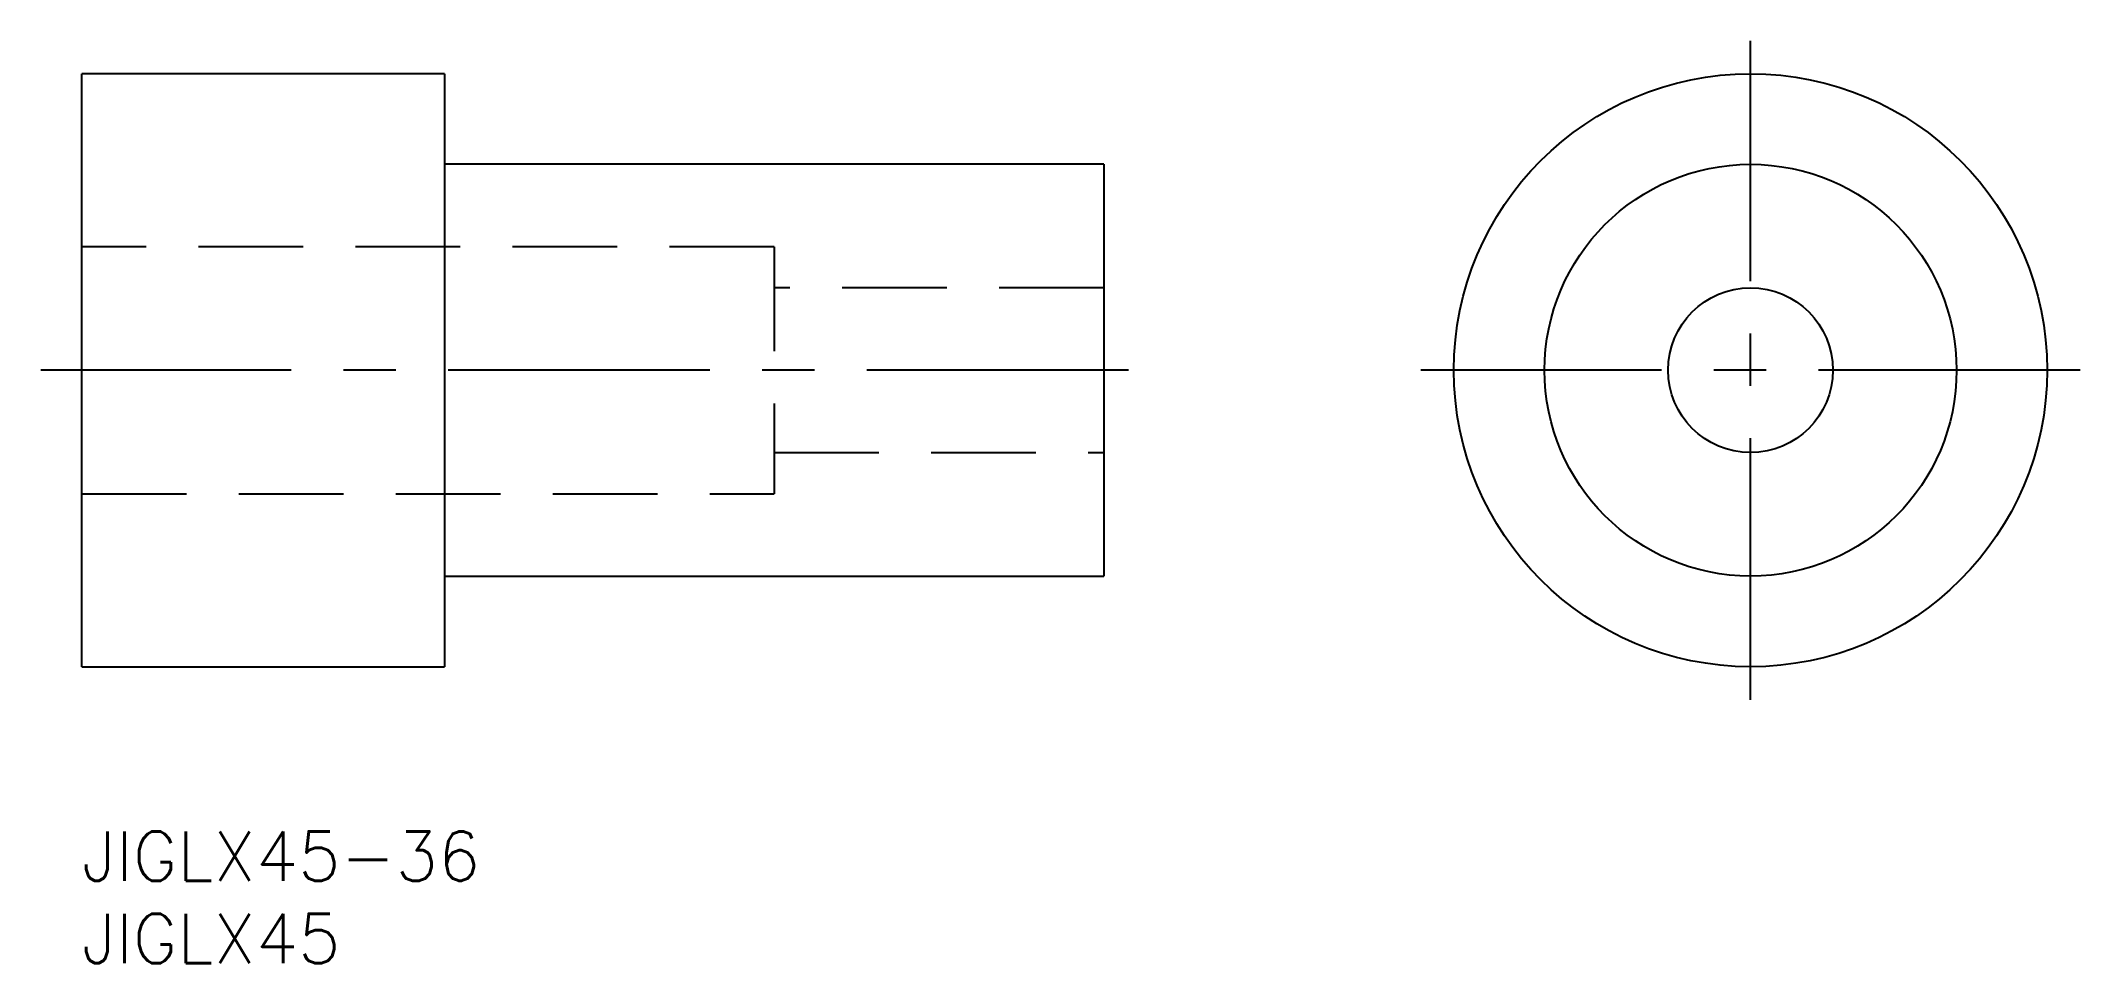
# Model space of a CAD drawing. Extents: x -2 to 121, y -8 to 48.
import ezdxf

# ---------------------------------------------------------------- set-up
doc = ezdxf.new("R2010")
doc.units = 0
doc.header["$LTSCALE"] = 0.5
doc.linetypes.add('CENTER', pattern=[50.8, 31.75, -6.35, 6.35, -6.35])
doc.linetypes.add('DASHED', pattern=[19.05, 12.7, -6.35])
for name, color, linetype in [('MSM_CENTER', 1, 'CENTER'), ('MSM_CONTINUOUS', 7, 'CONTINUOUS'), ('MSM_DASHED', 4, 'DASHED'), ('MSM_PART_NUMBER', 7, 'CONTINUOUS')]:
    doc.layers.add(name, color=color, linetype=linetype)
doc.styles.get("Standard").update_dxf_attribs({"font": 'txt.shx', "height": 3, "bigfont": 'bigfont.shx'})

# ---------------------------------------------------------------- blocks, each defined once
blk = doc.blocks.new('*U2')
at = {"layer": 'MSM_PART_NUMBER'}
blk.add_text('JIGLX45-36', height=3, dxfattribs=at).set_placement((0, -3))
blk = doc.blocks.new('*U3')
at = {"layer": 'MSM_PART_NUMBER'}
blk.add_text('JIGLX45', height=3, dxfattribs=at).set_placement((0, -8))

msp = doc.modelspace()

# ---------------------------------------------------------------- linework, layer by layer
at = {"layer": 'MSM_CENTER'}
for p, q in [((101.25, 8), (101.25, 48)), ((63.5, 28), (-2.5, 28)), ((121.25, 28), (81.25, 28))]:
    msp.add_line(p, q, dxfattribs=at)
at = {"layer": 'MSM_CONTINUOUS'}
for p, q in [((0, 10), (0, 46)), ((22, 46), (0, 46)), ((22, 46), (22, 10)), ((62, 40.5), (22, 40.5)), ((62, 40.5), (62, 15.5)), ((22, 15.5), (62, 15.5)), ((0, 10), (22, 10))]:
    msp.add_line(p, q, dxfattribs=at)
for radius in [18, 12.5, 5]:
    msp.add_circle((101.25, 28), radius, dxfattribs=at)
at = {"layer": 'MSM_DASHED'}
for p, q in [((42, 35.5), (0, 35.5)), ((42, 35.5), (42, 20.5)), ((62, 33), (42, 33)), ((42, 23), (62, 23)), ((0, 20.5), (42, 20.5))]:
    msp.add_line(p, q, dxfattribs=at)

# ---------------------------------------------------------------- block references
at = {"layer": 'MSM_CONTINUOUS'}
for name in ['*U2', '*U3']:
    msp.add_blockref(name, (0, 0), dxfattribs=at)

doc.saveas('drawing.dxf')
